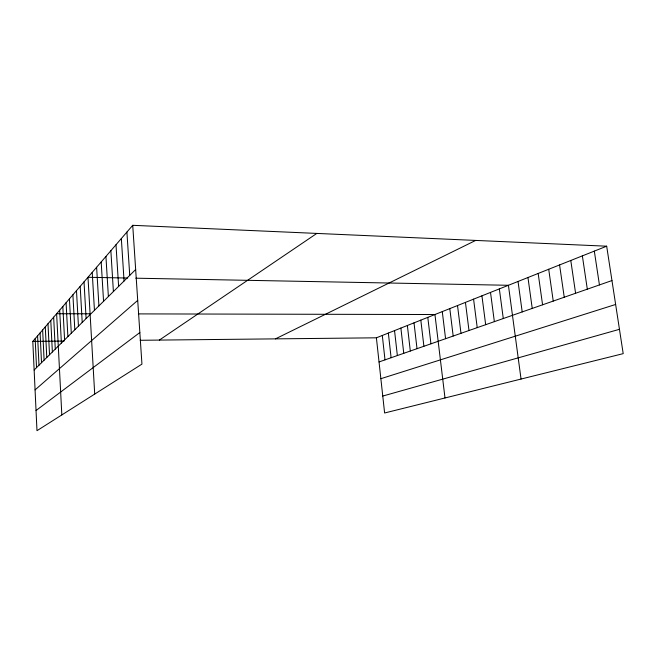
<?xml version="1.0" encoding="UTF-8"?>
<svg xmlns="http://www.w3.org/2000/svg" width="656" height="656" viewBox="0 0 656 656"><rect width="100%" height="100%" fill="white"/><g stroke="black" fill="none" stroke-linecap="round" stroke-linejoin="round"><path stroke-width="0.98" d="M132.725 225.311L141.942 364.121L36.982 430.689L32.8 341.399L132.725 225.311L606.677 246.197L623.2 353.641L384.613 412.993L376.396 337.815L606.677 246.197M34.137 370.017L135.661 269.526M35.071 389.894L137.711 300.382M36.039 410.525L139.843 332.543M159.359 340.079L316.815 233.421M275.446 338.873L475.682 240.424M379.037 361.956L611.966 280.555M380.865 378.692L615.64 304.458M382.76 396.052L619.461 329.312M32.8 341.399L64.157 341.071M140.228 340.284L376.396 337.815M89.659 313.798L56.621 313.724L61.828 414.928M138.359 313.896L434.944 314.527L444.998 397.971M127.658 278.037L87.994 277.283L94.71 394.076M135.808 278.193L508.425 285.286L521.044 379.053M594.32 251.117L599.436 284.934M582.364 255.873L587.317 289.165M570.786 260.481L575.591 293.265M559.576 264.942L564.242 297.234M548.711 269.263L553.238 301.079M538.174 273.454L542.578 304.802M527.957 277.513L532.237 308.418M518.043 281.457L522.201 311.92M499.347 288.902L503.283 318.537M490.516 292.412L494.353 321.653M481.93 295.831L485.67 324.687M473.575 299.152L477.224 327.639M465.44 302.391L468.991 330.517M457.519 305.54L460.988 333.314M449.803 308.615L453.181 336.044M442.275 311.608L445.58 338.701M427.794 317.373L430.943 343.818M420.816 320.144L423.899 346.278M414.01 322.85L417.019 348.68M407.368 325.499L410.312 351.026M400.882 328.074L403.76 353.313M394.543 330.599L397.356 355.552M388.352 333.059L391.107 357.733M382.309 335.47L384.998 359.873M126.911 232.068L129.74 275.389M121.344 238.538L124.066 281.006M115.997 244.745L118.621 286.393M110.864 250.715L113.398 291.567M105.928 256.439L108.379 296.528M101.188 261.949L103.558 301.309M96.621 267.254L98.917 305.901M92.225 272.363L94.448 310.329M84.025 281.891L86.108 318.578M80.196 286.344L82.213 322.432M76.49 290.649L78.449 326.155M72.906 294.806L74.809 329.755M69.438 298.841L71.291 333.24M66.084 302.736L67.888 336.618M62.828 306.516L64.583 339.882M59.68 310.173L61.385 343.047M53.661 317.168L55.284 349.09M50.783 320.505L52.365 351.977M47.986 323.752L49.536 354.781M45.28 326.901L46.781 357.504M42.64 329.968L44.108 360.152M40.082 332.945L41.517 362.719M37.589 335.839L38.991 365.22M35.162 338.66L36.531 367.655"/></g></svg>
